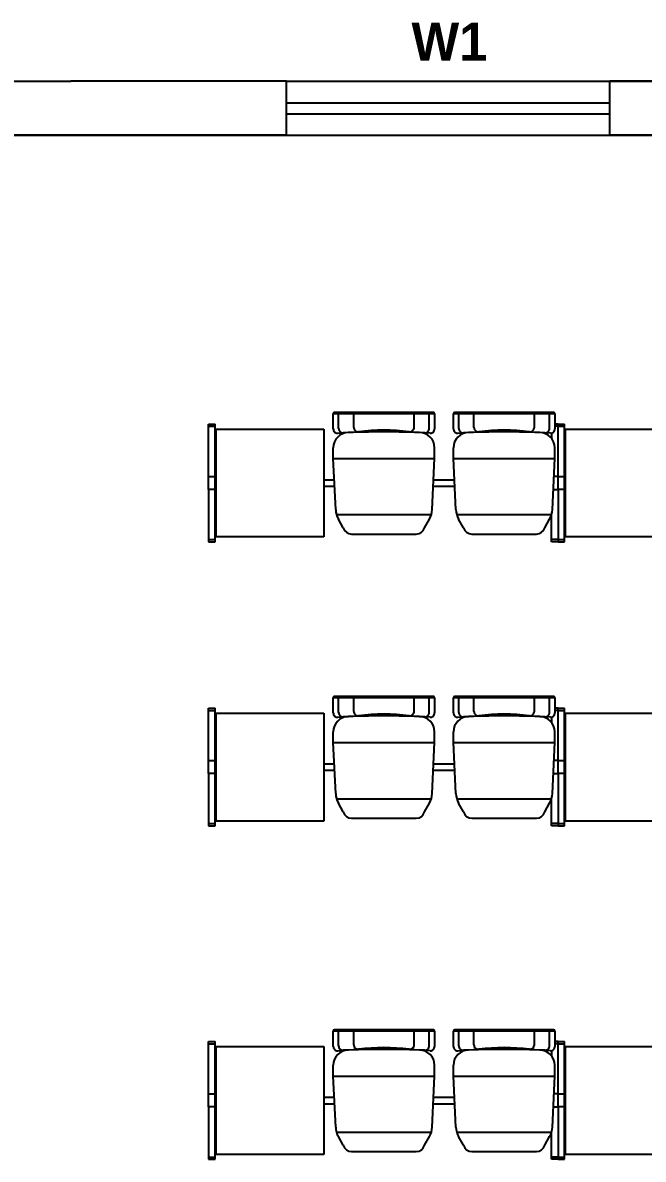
# Model space of a CAD drawing. Header units: inches. Extents: x 484217 to 497210, y -26946 to -21493.
# Drawn here: x 491280.5 to 491410, y -23563.8 to -23326.9 of the extents above; entities that cross this region are included whole.
import ezdxf

# ---------------------------------------------------------------- set-up
doc = ezdxf.new("R2010")
doc.units = ezdxf.units.IN
doc.header["$LTSCALE"] = 20
doc.header["$MEASUREMENT"] = 0
doc.layers.add('A-GLASS', color=4, linetype='Continuous')
doc.layers.add('I-WALL-FULL', color=5, linetype='Continuous')
doc.layers.add('I-ANNO-TEXT', color=7, linetype='Continuous', lineweight=18)
doc.styles.add('MICRO', font='')
doc.styles.get('MICRO').set_extended_font_data('MicrogrammaSSi', bold=True)

msp = doc.modelspace()

# ---------------------------------------------------------------- linework, layer by layer
for p, q in [((490887.79, -23339.1, 6.93), (491290.54, -23339.1, 6.93)), ((491335.54, -23339.1, 6.93), (491290.54, -23339.1, 6.93)), ((491403.04, -23339.1), (491906.67, -23339.1, 2.38)), ((491335.54, -23350.35, 6.93), (490887.79, -23350.35, 6.93)), ((491403.04, -23350.35, 6.93), (491906.67, -23350.35, 6.93))]:
    msp.add_line(p, q)
at = {"linetype": 'Continuous'}
for p, q in [((491345.31, -23411.58, 3.81), (491345.31, -23408.41, 3.81)), ((491346.43, -23411.47, 3.81), (491346.43, -23408.59, 3.81)), ((491349.58, -23411.25, 3.81), (491349.58, -23408.59, 3.81)), ((491362.18, -23411.25, 3.81), (491362.18, -23408.59, 3.81)), ((491365.33, -23411.47, 3.81), (491365.33, -23408.59, 3.81)), ((491366.46, -23408.41, 3.81), (491366.46, -23411.58, 3.81)), ((491370.38, -23411.58, 3.81), (491370.38, -23408.41, 3.81)), ((491371.51, -23411.47, 3.81), (491371.51, -23408.59, 3.81)), ((491374.66, -23411.25, 3.81), (491374.66, -23408.59, 3.81)), ((491387.26, -23411.25, 3.81), (491387.26, -23408.59, 3.81)), ((491390.41, -23411.47, 3.81), (491390.41, -23408.59, 3.81)), ((491391.53, -23408.41, 3.81), (491391.53, -23411.58, 3.81)), ((491346.23, -23412.48, 3.81), (491347.37, -23412.37, 3.81)), ((491365.54, -23412.48, 3.81), (491364.39, -23412.37, 3.81)), ((491371.3, -23412.48, 3.81), (491372.45, -23412.37, 3.81)), ((491390.61, -23412.48, 3.81), (491389.47, -23412.37, 3.81)), ((491345.31, -23417.74, 3.81), (491345.31, -23415.49, 3.81)), ((491366.46, -23417.74, 3.81), (491366.46, -23415.49, 3.81)), ((491370.38, -23417.74, 3.81), (491370.38, -23415.49, 3.81)), ((491391.53, -23417.74, 3.81), (491391.53, -23415.49, 3.81)), ((491345.31, -23417.74, 3.81), (491366.46, -23417.74, 3.81)), ((491345.82, -23428.38, 3.81), (491345.31, -23417.74, 3.81)), ((491365.94, -23428.38, 3.81), (491366.46, -23417.74, 3.81)), ((491370.38, -23417.74, 3.81), (491391.53, -23417.74, 3.81)), ((491370.89, -23428.38, 3.81), (491370.38, -23417.74, 3.81)), ((491391.02, -23428.38, 3.81), (491391.53, -23417.74, 3.81)), ((491346, -23429.44, 3.81), (491365.76, -23429.44, 3.81)), ((491347.41, -23432.19, 3.81), (491346.39, -23430.37, 3.81)), ((491364.35, -23432.19, 3.81), (491365.37, -23430.37, 3.81)), ((491371.07, -23429.44, 3.81), (491390.84, -23429.44, 3.81)), ((491372.49, -23432.19, 3.81), (491371.47, -23430.37, 3.81)), ((491389.43, -23432.19, 3.81), (491390.45, -23430.37, 3.81)), ((491349.14, -23433.49, 3.81), (491362.62, -23433.49, 3.81)), ((491374.22, -23433.49, 3.81), (491387.7, -23433.49, 3.81)), ((491345.31, -23470.79, 3.81), (491345.31, -23467.62, 3.81)), ((491346.43, -23470.69, 3.81), (491346.43, -23467.8, 3.81)), ((491349.58, -23470.46, 3.81), (491349.58, -23467.8, 3.81)), ((491362.18, -23470.46, 3.81), (491362.18, -23467.8, 3.81)), ((491365.33, -23470.69, 3.81), (491365.33, -23467.8, 3.81)), ((491366.46, -23467.62, 3.81), (491366.46, -23470.79, 3.81)), ((491370.38, -23470.79, 3.81), (491370.38, -23467.62, 3.81)), ((491371.51, -23470.69, 3.81), (491371.51, -23467.8, 3.81)), ((491374.66, -23470.46, 3.81), (491374.66, -23467.8, 3.81)), ((491387.26, -23470.46, 3.81), (491387.26, -23467.8, 3.81)), ((491390.41, -23470.69, 3.81), (491390.41, -23467.8, 3.81)), ((491391.53, -23467.62, 3.81), (491391.53, -23470.79, 3.81)), ((491346.23, -23471.69, 3.81), (491347.37, -23471.59, 3.81)), ((491365.54, -23471.69, 3.81), (491364.39, -23471.59, 3.81)), ((491371.3, -23471.69, 3.81), (491372.45, -23471.59, 3.81)), ((491390.61, -23471.69, 3.81), (491389.47, -23471.59, 3.81)), ((491345.31, -23476.96, 3.81), (491345.31, -23474.71, 3.81)), ((491366.46, -23476.96, 3.81), (491366.46, -23474.71, 3.81)), ((491370.38, -23476.96, 3.81), (491370.38, -23474.71, 3.81)), ((491391.53, -23476.96, 3.81), (491391.53, -23474.71, 3.81)), ((491345.31, -23476.96, 3.81), (491366.46, -23476.96, 3.81)), ((491345.82, -23487.6, 3.81), (491345.31, -23476.96, 3.81)), ((491365.94, -23487.6, 3.81), (491366.46, -23476.96, 3.81)), ((491370.38, -23476.96, 3.81), (491391.53, -23476.96, 3.81)), ((491370.89, -23487.6, 3.81), (491370.38, -23476.96, 3.81)), ((491391.02, -23487.6, 3.81), (491391.53, -23476.96, 3.81)), ((491346, -23488.66, 3.81), (491365.76, -23488.66, 3.81)), ((491347.41, -23491.4, 3.81), (491346.39, -23489.59, 3.81)), ((491364.35, -23491.4, 3.81), (491365.37, -23489.59, 3.81)), ((491371.07, -23488.66, 3.81), (491390.84, -23488.66, 3.81)), ((491372.49, -23491.4, 3.81), (491371.47, -23489.59, 3.81)), ((491389.43, -23491.4, 3.81), (491390.45, -23489.59, 3.81)), ((491349.14, -23492.71, 3.81), (491362.62, -23492.71, 3.81)), ((491374.22, -23492.71, 3.81), (491387.7, -23492.71, 3.81)), ((491345.31, -23540.31, 3.81), (491345.31, -23537.14, 3.81)), ((491346.43, -23540.2, 3.81), (491346.43, -23537.32, 3.81)), ((491349.58, -23539.98, 3.81), (491349.58, -23537.32, 3.81)), ((491362.18, -23539.98, 3.81), (491362.18, -23537.32, 3.81)), ((491365.33, -23540.2, 3.81), (491365.33, -23537.32, 3.81)), ((491366.46, -23537.14, 3.81), (491366.46, -23540.31, 3.81)), ((491370.38, -23540.31, 3.81), (491370.38, -23537.14, 3.81)), ((491371.51, -23540.2, 3.81), (491371.51, -23537.32, 3.81)), ((491374.66, -23539.98, 3.81), (491374.66, -23537.32, 3.81)), ((491387.26, -23539.98, 3.81), (491387.26, -23537.32, 3.81)), ((491390.41, -23540.2, 3.81), (491390.41, -23537.32, 3.81)), ((491391.53, -23537.14, 3.81), (491391.53, -23540.31, 3.81)), ((491346.23, -23541.21, 3.81), (491347.37, -23541.1, 3.81)), ((491365.54, -23541.21, 3.81), (491364.39, -23541.1, 3.81)), ((491371.3, -23541.21, 3.81), (491372.45, -23541.1, 3.81)), ((491390.61, -23541.21, 3.81), (491389.47, -23541.1, 3.81)), ((491345.31, -23546.47, 3.81), (491345.31, -23544.22, 3.81)), ((491366.46, -23546.47, 3.81), (491366.46, -23544.22, 3.81)), ((491370.38, -23546.47, 3.81), (491370.38, -23544.22, 3.81)), ((491391.53, -23546.47, 3.81), (491391.53, -23544.22, 3.81)), ((491345.31, -23546.47, 3.81), (491366.46, -23546.47, 3.81)), ((491345.82, -23557.11, 3.81), (491345.31, -23546.47, 3.81)), ((491365.94, -23557.11, 3.81), (491366.46, -23546.47, 3.81)), ((491370.38, -23546.47, 3.81), (491391.53, -23546.47, 3.81)), ((491370.89, -23557.11, 3.81), (491370.38, -23546.47, 3.81)), ((491391.02, -23557.11, 3.81), (491391.53, -23546.47, 3.81)), ((491346, -23558.17, 3.81), (491365.76, -23558.17, 3.81)), ((491371.07, -23558.17, 3.81), (491390.84, -23558.17, 3.81)), ((491347.41, -23560.92, 3.81), (491346.39, -23559.1, 3.81)), ((491364.35, -23560.92, 3.81), (491365.37, -23559.1, 3.81)), ((491372.49, -23560.92, 3.81), (491371.47, -23559.1, 3.81)), ((491389.43, -23560.92, 3.81), (491390.45, -23559.1, 3.81)), ((491349.14, -23562.22, 3.81), (491362.62, -23562.22, 3.81)), ((491374.22, -23562.22, 3.81), (491387.7, -23562.22, 3.81))]:
    msp.add_line(p, q, dxfattribs=at)
at = {"color": 7, "linetype": 'Continuous'}
for p, q in [((491366.19, -23408.14, 3.81), (491345.58, -23408.14, 3.81)), ((491391.26, -23408.14, 3.81), (491370.65, -23408.14, 3.81)), ((491319.31, -23421.49, 3.81), (491320.85, -23421.49, 3.81)), ((491319.31, -23424.19, 3.81), (491319.31, -23421.49, 3.81)), ((491343.29, -23423.52, 3.81), (491345.58, -23423.52, 3.81)), ((491343.35, -23422.17, 3.81), (491345.52, -23422.17, 3.81)), ((491366.18, -23423.52, 3.81), (491370.66, -23423.52, 3.81)), ((491366.24, -23422.17, 3.81), (491370.59, -23422.17, 3.81)), ((491392.21, -23421.49, 3.81), (491391.35, -23421.49, 3.81)), ((491392.21, -23424.19, 3.81), (491392.21, -23421.49, 3.81)), ((491392.21, -23421.49, 3.81), (491393.75, -23421.49, 3.81)), ((491392.21, -23424.19, 3.81), (491392.21, -23421.49, 3.81)), ((491320.85, -23424.19, 3.81), (491319.31, -23424.19, 3.81)), ((491391.22, -23424.19, 3.81), (491392.21, -23424.19, 3.81)), ((491393.75, -23424.19, 3.81), (491392.21, -23424.19, 3.81)), ((491366.19, -23467.35, 3.81), (491345.58, -23467.35, 3.81)), ((491391.26, -23467.35, 3.81), (491370.65, -23467.35, 3.81)), ((491319.31, -23480.71, 3.81), (491320.85, -23480.71, 3.81)), ((491319.31, -23483.41, 3.81), (491319.31, -23480.71, 3.81)), ((491392.21, -23480.71, 3.81), (491391.35, -23480.71, 3.81)), ((491392.21, -23483.41, 3.81), (491392.21, -23480.71, 3.81)), ((491392.21, -23480.71, 3.81), (491393.75, -23480.71, 3.81)), ((491392.21, -23483.41, 3.81), (491392.21, -23480.71, 3.81)), ((491343.29, -23482.73, 3.81), (491345.58, -23482.73, 3.81)), ((491343.35, -23481.38, 3.81), (491345.52, -23481.38, 3.81)), ((491366.18, -23482.73, 3.81), (491370.66, -23482.73, 3.81)), ((491366.24, -23481.38, 3.81), (491370.59, -23481.38, 3.81)), ((491320.85, -23483.41, 3.81), (491319.31, -23483.41, 3.81)), ((491391.22, -23483.41, 3.81), (491392.21, -23483.41, 3.81)), ((491393.75, -23483.41, 3.81), (491392.21, -23483.41, 3.81)), ((491366.19, -23536.87, 3.81), (491345.58, -23536.87, 3.81)), ((491391.26, -23536.87, 3.81), (491370.65, -23536.87, 3.81)), ((491319.31, -23550.22, 3.81), (491320.85, -23550.22, 3.81)), ((491319.31, -23552.92, 3.81), (491319.31, -23550.22, 3.81)), ((491343.35, -23550.9, 3.81), (491345.52, -23550.9, 3.81)), ((491366.24, -23550.9, 3.81), (491370.59, -23550.9, 3.81)), ((491392.21, -23550.22, 3.81), (491391.35, -23550.22, 3.81)), ((491392.21, -23552.92, 3.81), (491392.21, -23550.22, 3.81)), ((491392.21, -23550.22, 3.81), (491393.75, -23550.22, 3.81)), ((491392.21, -23552.92, 3.81), (491392.21, -23550.22, 3.81)), ((491320.85, -23552.92, 3.81), (491319.31, -23552.92, 3.81)), ((491343.29, -23552.25, 3.81), (491345.58, -23552.25, 3.81)), ((491366.18, -23552.25, 3.81), (491370.66, -23552.25, 3.81)), ((491391.22, -23552.92, 3.81), (491392.21, -23552.92, 3.81)), ((491393.75, -23552.92, 3.81), (491392.21, -23552.92, 3.81))]:
    msp.add_line(p, q, dxfattribs=at)
at = {"color": 7}
for p, q in [((491319.31, -23421.49, 3.81), (491319.31, -23410.58, 3.81)), ((491319.31, -23410.58, 3.81), (491320.66, -23410.58, 3.81)), ((491319.31, -23411.03, 3.81), (491320.66, -23411.03, 3.81)), ((491320.66, -23435.1, 3.81), (491320.66, -23410.58, 3.81)), ((491392.21, -23410.58, 3.81), (491391.53, -23410.58, 3.81)), ((491392.21, -23411.03, 3.81), (491391.53, -23411.03, 3.81)), ((491392.21, -23421.49, 3.81), (491392.21, -23410.58, 3.81)), ((491392.21, -23421.49, 3.81), (491392.21, -23410.58, 3.81)), ((491392.21, -23410.58, 3.81), (491393.56, -23410.58, 3.81)), ((491392.21, -23411.03, 3.81), (491393.56, -23411.03, 3.81)), ((491393.56, -23435.1, 3.81), (491393.56, -23410.58, 3.81)), ((491390.86, -23412.45, 3.81), (491390.86, -23413.55, 3.81)), ((491319.31, -23424.19, 3.81), (491319.31, -23435.1, 3.81)), ((491392.21, -23424.19, 3.81), (491392.21, -23435.1, 3.81)), ((491392.21, -23424.19, 3.81), (491392.21, -23435.1, 3.81)), ((491390.86, -23435.1, 3.81), (491390.86, -23429.39, 3.81)), ((491319.31, -23434.65, 3.81), (491320.66, -23434.65, 3.81)), ((491319.31, -23435.1, 3.81), (491320.66, -23435.1, 3.81)), ((491392.21, -23434.65, 3.81), (491390.86, -23434.65, 3.81)), ((491392.21, -23435.1, 3.81), (491390.86, -23435.1, 3.81)), ((491392.21, -23434.65, 3.81), (491393.56, -23434.65, 3.81)), ((491392.21, -23435.1, 3.81), (491393.56, -23435.1, 3.81)), ((491319.31, -23480.71, 3.81), (491319.31, -23469.8, 3.81)), ((491319.31, -23469.8, 3.81), (491320.66, -23469.8, 3.81)), ((491319.31, -23470.25, 3.81), (491320.66, -23470.25, 3.81)), ((491320.66, -23494.31, 3.81), (491320.66, -23469.8, 3.81)), ((491392.21, -23469.8, 3.81), (491391.53, -23469.8, 3.81)), ((491392.21, -23470.25, 3.81), (491391.53, -23470.25, 3.81)), ((491392.21, -23480.71, 3.81), (491392.21, -23469.8, 3.81)), ((491392.21, -23480.71, 3.81), (491392.21, -23469.8, 3.81)), ((491392.21, -23469.8, 3.81), (491393.56, -23469.8, 3.81)), ((491392.21, -23470.25, 3.81), (491393.56, -23470.25, 3.81)), ((491393.56, -23494.31, 3.81), (491393.56, -23469.8, 3.81)), ((491390.86, -23471.67, 3.81), (491390.86, -23472.76, 3.81)), ((491319.31, -23483.41, 3.81), (491319.31, -23494.31, 3.81)), ((491392.21, -23483.41, 3.81), (491392.21, -23494.31, 3.81)), ((491392.21, -23483.41, 3.81), (491392.21, -23494.31, 3.81)), ((491390.86, -23494.31, 3.81), (491390.86, -23488.6, 3.81)), ((491319.31, -23493.86, 3.81), (491320.66, -23493.86, 3.81)), ((491319.31, -23494.31, 3.81), (491320.66, -23494.31, 3.81)), ((491392.21, -23493.86, 3.81), (491390.86, -23493.86, 3.81)), ((491392.21, -23494.31, 3.81), (491390.86, -23494.31, 3.81)), ((491392.21, -23493.86, 3.81), (491393.56, -23493.86, 3.81)), ((491392.21, -23494.31, 3.81), (491393.56, -23494.31, 3.81)), ((491319.31, -23550.22, 3.81), (491319.31, -23539.31, 3.81)), ((491319.31, -23539.31, 3.81), (491320.66, -23539.31, 3.81)), ((491319.31, -23539.76, 3.81), (491320.66, -23539.76, 3.81)), ((491320.66, -23563.83, 3.81), (491320.66, -23539.31, 3.81)), ((491392.21, -23539.31, 3.81), (491391.53, -23539.31, 3.81)), ((491392.21, -23539.76, 3.81), (491391.53, -23539.76, 3.81)), ((491392.21, -23550.22, 3.81), (491392.21, -23539.31, 3.81)), ((491392.21, -23550.22, 3.81), (491392.21, -23539.31, 3.81)), ((491392.21, -23539.31, 3.81), (491393.56, -23539.31, 3.81)), ((491392.21, -23539.76, 3.81), (491393.56, -23539.76, 3.81)), ((491393.56, -23563.83, 3.81), (491393.56, -23539.31, 3.81)), ((491390.86, -23541.18, 3.81), (491390.86, -23542.28, 3.81)), ((491319.31, -23552.92, 3.81), (491319.31, -23563.83, 3.81)), ((491392.21, -23552.92, 3.81), (491392.21, -23563.83, 3.81)), ((491392.21, -23552.92, 3.81), (491392.21, -23563.83, 3.81)), ((491390.86, -23563.83, 3.81), (491390.86, -23558.12, 3.81)), ((491319.31, -23563.38, 3.81), (491320.66, -23563.38, 3.81)), ((491392.21, -23563.38, 3.81), (491390.86, -23563.38, 3.81)), ((491392.21, -23563.38, 3.81), (491393.56, -23563.38, 3.81)), ((491319.31, -23563.83, 3.81), (491320.66, -23563.83, 3.81)), ((491392.21, -23563.83, 3.81), (491390.86, -23563.83, 3.81)), ((491392.21, -23563.83, 3.81), (491393.56, -23563.83, 3.81))]:
    msp.add_line(p, q, dxfattribs=at)
at = {"color": 0, "linetype": 'Continuous'}
for p, q in [((491320.85, -23411.59, 3.81), (491343.35, -23411.59, 3.81)), ((491320.85, -23434.09, 3.81), (491320.85, -23411.59, 3.81)), ((491343.35, -23411.59, 3.81), (491343.35, -23434.09, 3.81)), ((491393.75, -23411.59, 3.81), (491416.25, -23411.59, 3.81)), ((491393.75, -23434.09, 3.81), (491393.75, -23411.59, 3.81)), ((491343.35, -23434.09, 3.81), (491320.85, -23434.09, 3.81)), ((491416.25, -23434.09, 3.81), (491393.75, -23434.09, 3.81)), ((491320.85, -23470.81, 3.81), (491343.35, -23470.81, 3.81)), ((491320.85, -23493.31, 3.81), (491320.85, -23470.81, 3.81)), ((491343.35, -23470.81, 3.81), (491343.35, -23493.31, 3.81)), ((491393.75, -23470.81, 3.81), (491416.25, -23470.81, 3.81)), ((491393.75, -23493.31, 3.81), (491393.75, -23470.81, 3.81)), ((491343.35, -23493.31, 3.81), (491320.85, -23493.31, 3.81)), ((491416.25, -23493.31, 3.81), (491393.75, -23493.31, 3.81)), ((491320.85, -23540.32, 3.81), (491343.35, -23540.32, 3.81)), ((491320.85, -23562.82, 3.81), (491320.85, -23540.32, 3.81)), ((491343.35, -23540.32, 3.81), (491343.35, -23562.82, 3.81)), ((491393.75, -23540.32, 3.81), (491416.25, -23540.32, 3.81)), ((491393.75, -23562.82, 3.81), (491393.75, -23540.32, 3.81)), ((491343.35, -23562.82, 3.81), (491320.85, -23562.82, 3.81)), ((491416.25, -23562.82, 3.81), (491393.75, -23562.82, 3.81))]:
    msp.add_line(p, q, dxfattribs=at)
at = {"color": 7, "linetype": 'Continuous', "const_width": 0.45, "elevation": 3.81}
for points in [[(491366.46, -23408.36), (491345.31, -23408.36)], [(491391.53, -23408.36), (491370.38, -23408.36)], [(491366.46, -23467.58), (491345.31, -23467.58)], [(491391.53, -23467.58), (491370.38, -23467.58)], [(491366.46, -23537.09), (491345.31, -23537.09)], [(491391.53, -23537.09), (491370.38, -23537.09)]]:
    msp.add_lwpolyline(points, dxfattribs=at)
at = {"linetype": 'Continuous'}
for centre, radius, start, end in [((491345.58, -23408.41, 3.81), 0.27, 90, 180), ((491366.19, -23408.41, 3.81), 0.27, 0, 90), ((491370.65, -23408.41, 3.81), 0.27, 90, 180), ((491391.26, -23408.41, 3.81), 0.27, 0, 90), ((491346.21, -23411.58, 3.81), 0.9, 180, 271.3354), ((491347.33, -23411.47, 3.81), 0.9, 180, 272.4844), ((491350.48, -23411.25, 3.81), 0.9, 180, 276.8576), ((491355.88, -23456.15, 3.81), 44.32, 83.1424, 96.8576), ((491361.28, -23411.25, 3.81), 0.9, 263.1424, 0), ((491364.43, -23411.47, 3.81), 0.9, 267.5156, 0), ((491365.56, -23411.58, 3.81), 0.9, 268.6646, 0), ((491371.28, -23411.58, 3.81), 0.9, 180, 271.3354), ((491372.41, -23411.47, 3.81), 0.9, 180, 272.4844), ((491375.56, -23411.25, 3.81), 0.9, 180, 276.8576), ((491380.96, -23456.15, 3.81), 44.32, 83.1424, 96.8576), ((491386.36, -23411.25, 3.81), 0.9, 263.1424, 0), ((491389.51, -23411.47, 3.81), 0.9, 267.5156, 0), ((491390.63, -23411.58, 3.81), 0.9, 268.6646, 0), ((491348.46, -23415.49, 3.81), 3.15, 90, 180), ((491355.88, -23608.53, 3.81), 196.34, 87.5156, 92.4844), ((491363.31, -23415.49, 3.81), 3.15, 0, 90), ((491373.53, -23415.49, 3.81), 3.15, 90, 180), ((491380.96, -23608.53, 3.81), 196.34, 87.5156, 92.4844), ((491388.38, -23415.49, 3.81), 3.15, 0, 90), ((491350.31, -23428.17, 3.81), 4.5, 182.7525, 209.356), ((491361.45, -23428.17, 3.81), 4.5, 330.644, 357.2475), ((491375.39, -23428.17, 3.81), 4.5, 182.7525, 209.356), ((491386.53, -23428.17, 3.81), 4.5, 330.644, 357.2475), ((491349.14, -23431.69, 3.81), 1.8, 195.8192, 270), ((491362.62, -23431.69, 3.81), 1.8, 270, 344.1808), ((491374.22, -23431.69, 3.81), 1.8, 195.8192, 270), ((491387.7, -23431.69, 3.81), 1.8, 270, 344.1808), ((491345.58, -23467.62, 3.81), 0.27, 90, 180), ((491366.19, -23467.62, 3.81), 0.27, 0, 90), ((491370.65, -23467.62, 3.81), 0.27, 90, 180), ((491391.26, -23467.62, 3.81), 0.27, 0, 90), ((491346.21, -23470.79, 3.81), 0.9, 180, 271.3354), ((491347.33, -23470.69, 3.81), 0.9, 180, 272.4844), ((491350.48, -23470.46, 3.81), 0.9, 180, 276.8576), ((491355.88, -23515.37, 3.81), 44.32, 83.1424, 96.8576), ((491361.28, -23470.46, 3.81), 0.9, 263.1424, 0), ((491364.43, -23470.69, 3.81), 0.9, 267.5156, 0), ((491365.56, -23470.79, 3.81), 0.9, 268.6646, 0), ((491371.28, -23470.79, 3.81), 0.9, 180, 271.3354), ((491372.41, -23470.69, 3.81), 0.9, 180, 272.4844), ((491375.56, -23470.46, 3.81), 0.9, 180, 276.8576), ((491380.96, -23515.37, 3.81), 44.32, 83.1424, 96.8576), ((491386.36, -23470.46, 3.81), 0.9, 263.1424, 0), ((491389.51, -23470.69, 3.81), 0.9, 267.5156, 0), ((491390.63, -23470.79, 3.81), 0.9, 268.6646, 0), ((491348.46, -23474.71, 3.81), 3.15, 90, 180), ((491355.88, -23667.74, 3.81), 196.34, 87.5156, 92.4844), ((491363.31, -23474.71, 3.81), 3.15, 0, 90), ((491373.53, -23474.71, 3.81), 3.15, 90, 180), ((491380.96, -23667.74, 3.81), 196.34, 87.5156, 92.4844), ((491388.38, -23474.71, 3.81), 3.15, 0, 90), ((491350.31, -23487.38, 3.81), 4.5, 182.7525, 209.356), ((491361.45, -23487.38, 3.81), 4.5, 330.644, 357.2475), ((491375.39, -23487.38, 3.81), 4.5, 182.7525, 209.356), ((491386.53, -23487.38, 3.81), 4.5, 330.644, 357.2475), ((491349.14, -23490.91, 3.81), 1.8, 195.8192, 270), ((491362.62, -23490.91, 3.81), 1.8, 270, 344.1808), ((491374.22, -23490.91, 3.81), 1.8, 195.8192, 270), ((491387.7, -23490.91, 3.81), 1.8, 270, 344.1808), ((491345.58, -23537.14, 3.81), 0.27, 90, 180), ((491366.19, -23537.14, 3.81), 0.27, 0, 90), ((491370.65, -23537.14, 3.81), 0.27, 90, 180), ((491391.26, -23537.14, 3.81), 0.27, 0, 90), ((491346.21, -23540.31, 3.81), 0.9, 180, 271.3354), ((491348.46, -23544.22, 3.81), 3.15, 90, 180), ((491347.33, -23540.2, 3.81), 0.9, 180, 272.4844), ((491355.88, -23737.26, 3.81), 196.34, 87.5156, 92.4844), ((491350.48, -23539.98, 3.81), 0.9, 180, 276.8576), ((491355.88, -23584.88, 3.81), 44.32, 83.1424, 96.8576), ((491361.28, -23539.98, 3.81), 0.9, 263.1424, 0), ((491363.31, -23544.22, 3.81), 3.15, 0, 90), ((491364.43, -23540.2, 3.81), 0.9, 267.5156, 0), ((491365.56, -23540.31, 3.81), 0.9, 268.6646, 0), ((491371.28, -23540.31, 3.81), 0.9, 180, 271.3354), ((491373.53, -23544.22, 3.81), 3.15, 90, 180), ((491372.41, -23540.2, 3.81), 0.9, 180, 272.4844), ((491380.96, -23737.26, 3.81), 196.34, 87.5156, 92.4844), ((491375.56, -23539.98, 3.81), 0.9, 180, 276.8576), ((491380.96, -23584.88, 3.81), 44.32, 83.1424, 96.8576), ((491386.36, -23539.98, 3.81), 0.9, 263.1424, 0), ((491388.38, -23544.22, 3.81), 3.15, 0, 90), ((491389.51, -23540.2, 3.81), 0.9, 267.5156, 0), ((491390.63, -23540.31, 3.81), 0.9, 268.6646, 0), ((491350.31, -23556.9, 3.81), 4.5, 182.7525, 209.356), ((491361.45, -23556.9, 3.81), 4.5, 330.644, 357.2475), ((491375.39, -23556.9, 3.81), 4.5, 182.7525, 209.356), ((491386.53, -23556.9, 3.81), 4.5, 330.644, 357.2475), ((491349.14, -23560.42, 3.81), 1.8, 195.8192, 270), ((491362.62, -23560.42, 3.81), 1.8, 270, 344.1808), ((491374.22, -23560.42, 3.81), 1.8, 195.8192, 270), ((491387.7, -23560.42, 3.81), 1.8, 270, 344.1808)]:
    msp.add_arc(centre, radius, start, end, dxfattribs=at)
at = {"layer": 'A-GLASS'}
for p, q in [((491335.54, -23339.1, 6.93), (491403.04, -23339.1, 6.93)), ((491335.54, -23343.6, 6.93), (491403.04, -23343.6, 6.93)), ((491335.54, -23345.85, 6.93), (491403.04, -23345.85, 6.93)), ((491335.54, -23350.35, 6.93), (491403.04, -23350.35, 6.93))]:
    msp.add_line(p, q, dxfattribs=at)
at = {"layer": 'I-WALL-FULL'}
for p, q in [((491335.54, -23339.1, 6.93), (491290.54, -23339.1, 6.93)), ((491335.54, -23350.35, 6.93), (491335.54, -23339.1, 6.93)), ((491527.52, -23339.1, 6.93), (491403.04, -23339.1, 6.93)), ((491403.04, -23350.35, 6.93), (491403.04, -23339.1, 6.93)), ((490932.79, -23350.35, 6.93), (491335.54, -23350.35, 6.93)), ((491910.53, -23350.35, 6.93), (491403.04, -23350.35, 6.93))]:
    msp.add_line(p, q, dxfattribs=at)

# ---------------------------------------------------------------- texts
at = {"layer": 'I-ANNO-TEXT', "insert": (491361.64, -23326.89, 6.93), "char_height": 7.875, "attachment_point": 1, "style": 'MICRO'}
msp.add_mtext_dynamic_manual_height_columns('{\\fBahnschrift Light|b1|i0|c0|p34;W1}', width=7.4099, gutter_width=1.5, heights=[0], dxfattribs=at)

doc.saveas('drawing.dxf')
